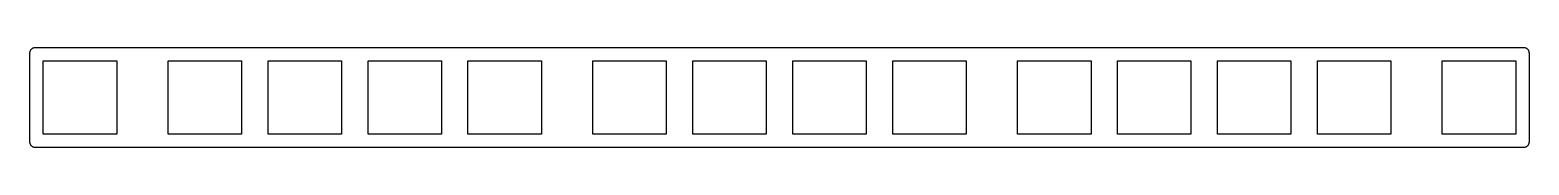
# Model space of a CAD drawing. Extents: x 0 to 286, y 0 to 19.
import ezdxf

# ---------------------------------------------------------------- set-up
doc = ezdxf.new("R2010")
doc.units = 0
doc.layers.get('0').update_dxf_attribs({"linetype": 'CONTINUOUS'})

msp = doc.modelspace()

# ---------------------------------------------------------------- linework, layer by layer
at = {"color": 0}
for p, q in [((0.095085, 18.3072), (0.097841, 18.3858)), ((0.095085, 1.25677), (0.095085, 18.3072)), ((0.097841, 18.3858), (0.107487, 18.4643)), ((0.107487, 18.4643), (0.122645, 18.5415)), ((0.122645, 18.5415), (0.143316, 18.6173)), ((0.143316, 18.6173), (0.170877, 18.6903)), ((0.170877, 18.6903), (0.20395, 18.7606)), ((0.20395, 18.7606), (0.242535, 18.8309)), ((0.242535, 18.8309), (0.285254, 18.8957)), ((0.285254, 18.8957), (0.334863, 18.9577)), ((0.334863, 18.9577), (0.38723, 19.0155)), ((0.38723, 19.0155), (0.445107, 19.0679)), ((0.445107, 19.0679), (0.507118, 19.1175)), ((0.507118, 19.1175), (0.571885, 19.1602)), ((0.571885, 19.1602), (0.642165, 19.1988)), ((0.642165, 19.1988), (0.712445, 19.2319)), ((0.712445, 19.2319), (0.785481, 19.2595)), ((0.785481, 19.2595), (0.861275, 19.2801)), ((0.861275, 19.2801), (0.938445, 19.2953)), ((0.938445, 19.2953), (1.01699, 19.305)), ((1.01699, 19.305), (1.09554, 19.3077)), ((1.09554, 19.3077), (284.846, 19.3077)), ((284.846, 19.3077), (284.924, 19.305)), ((284.924, 19.305), (285.003, 19.2953)), ((285.003, 19.2953), (285.079, 19.2801)), ((285.079, 19.2801), (285.156, 19.2595)), ((285.156, 19.2595), (285.229, 19.2319)), ((285.229, 19.2319), (285.3, 19.1988)), ((285.3, 19.1988), (285.368, 19.1602)), ((285.368, 19.1602), (285.433, 19.1175)), ((285.433, 19.1175), (285.495, 19.0679)), ((285.495, 19.0679), (285.553, 19.0155)), ((285.553, 19.0155), (285.607, 18.9577)), ((285.607, 18.9577), (285.655, 18.8957)), ((285.655, 18.8957), (285.699, 18.8309)), ((285.699, 18.8309), (285.738, 18.7606)), ((285.738, 18.7606), (285.769, 18.6903)), ((285.769, 18.6903), (285.797, 18.6173)), ((285.797, 18.6173), (285.819, 18.5415)), ((285.819, 18.5415), (285.834, 18.4643)), ((285.834, 18.4643), (285.842, 18.3858)), ((285.842, 18.3858), (285.846, 18.3072)), ((285.846, 18.3072), (285.846, 1.25677)), ((2.62103, 16.7817), (16.6205, 16.7817)), ((2.62103, 2.78226), (2.62103, 16.7817)), ((16.6205, 16.7817), (16.6205, 2.78226)), ((26.4322, 16.7817), (40.4329, 16.7817)), ((26.4322, 2.78226), (26.4322, 16.7817)), ((40.4329, 16.7817), (40.4329, 2.78226)), ((45.4822, 16.7817), (59.4829, 16.7817)), ((45.4822, 2.78226), (45.4822, 16.7817)), ((59.4829, 16.7817), (59.4829, 2.78226)), ((64.5322, 16.7817), (78.5329, 16.7817)), ((64.5322, 2.78226), (64.5322, 16.7817)), ((78.5329, 16.7817), (78.5329, 2.78226)), ((83.5822, 16.7817), (97.5829, 16.7817)), ((83.5822, 2.78226), (83.5822, 16.7817)), ((97.5829, 16.7817), (97.5829, 2.78226)), ((107.396, 16.7817), (121.395, 16.7817)), ((107.396, 2.78226), (107.396, 16.7817)), ((121.395, 16.7817), (121.395, 2.78226)), ((126.446, 16.7817), (140.445, 16.7817)), ((126.446, 2.78226), (126.446, 16.7817)), ((140.445, 16.7817), (140.445, 2.78226)), ((145.496, 16.7817), (159.495, 16.7817)), ((145.496, 2.78226), (145.496, 16.7817)), ((159.495, 16.7817), (159.495, 2.78226)), ((164.546, 16.7817), (178.545, 16.7817)), ((164.546, 2.78226), (164.546, 16.7817)), ((178.545, 16.7817), (178.545, 2.78226)), ((188.357, 16.7817), (202.358, 16.7817)), ((188.357, 2.78226), (188.357, 16.7817)), ((202.358, 16.7817), (202.358, 2.78226)), ((207.407, 16.7817), (221.408, 16.7817)), ((207.407, 2.78226), (207.407, 16.7817)), ((221.408, 16.7817), (221.408, 2.78226)), ((226.457, 16.7817), (240.458, 16.7817)), ((226.457, 2.78226), (226.457, 16.7817)), ((240.458, 16.7817), (240.458, 2.78226)), ((245.507, 16.7817), (259.508, 16.7817)), ((245.507, 2.78226), (245.507, 16.7817)), ((259.508, 16.7817), (259.508, 2.78226)), ((269.321, 16.7817), (283.32, 16.7817)), ((269.321, 2.78226), (269.321, 16.7817)), ((283.32, 16.7817), (283.32, 2.78226)), ((0.097841, 1.17822), (0.095085, 1.25677)), ((0.107487, 1.09968), (0.097841, 1.17822)), ((0.122645, 1.02388), (0.107487, 1.09968)), ((0.143316, 0.946711), (0.122645, 1.02388)), ((0.170877, 0.873675), (0.143316, 0.946711)), ((0.20395, 0.803395), (0.170877, 0.873675)), ((0.242535, 0.734494), (0.20395, 0.803395)), ((0.285254, 0.669727), (0.242535, 0.734494)), ((0.334863, 0.607716), (0.285254, 0.669727)), ((0.38723, 0.549836), (0.334863, 0.607716)), ((0.445107, 0.496094), (0.38723, 0.549836)), ((0.507118, 0.447862), (0.445107, 0.496094)), ((0.571885, 0.403765), (0.507118, 0.447862)), ((0.642165, 0.365181), (0.571885, 0.403765)), ((0.712445, 0.333485), (0.642165, 0.365181)), ((0.785481, 0.305925), (0.712445, 0.333485)), ((0.861275, 0.283876), (0.785481, 0.305925)), ((0.938445, 0.268718), (0.861275, 0.283876)), ((1.01699, 0.260449), (0.938445, 0.268718)), ((1.09554, 0.256315), (1.01699, 0.260449)), ((284.846, 0.256315), (1.09554, 0.256315)), ((16.6205, 2.78226), (2.62103, 2.78226)), ((40.4329, 2.78226), (26.4322, 2.78226)), ((59.4829, 2.78226), (45.4822, 2.78226)), ((78.5329, 2.78226), (64.5322, 2.78226)), ((97.5829, 2.78226), (83.5822, 2.78226)), ((121.395, 2.78226), (107.396, 2.78226)), ((140.445, 2.78226), (126.446, 2.78226)), ((159.495, 2.78226), (145.496, 2.78226)), ((178.545, 2.78226), (164.546, 2.78226)), ((202.358, 2.78226), (188.357, 2.78226)), ((221.408, 2.78226), (207.407, 2.78226)), ((240.458, 2.78226), (226.457, 2.78226)), ((259.508, 2.78226), (245.507, 2.78226)), ((283.32, 2.78226), (269.321, 2.78226)), ((284.924, 0.260449), (284.846, 0.256315)), ((285.003, 0.268718), (284.924, 0.260449)), ((285.079, 0.283876), (285.003, 0.268718)), ((285.156, 0.305925), (285.079, 0.283876)), ((285.229, 0.333485), (285.156, 0.305925)), ((285.3, 0.365181), (285.229, 0.333485)), ((285.368, 0.403765), (285.3, 0.365181)), ((285.433, 0.447862), (285.368, 0.403765)), ((285.495, 0.496094), (285.433, 0.447862)), ((285.553, 0.549836), (285.495, 0.496094)), ((285.607, 0.607716), (285.553, 0.549836)), ((285.655, 0.669727), (285.607, 0.607716)), ((285.699, 0.734494), (285.655, 0.669727)), ((285.738, 0.803395), (285.699, 0.734494)), ((285.769, 0.873675), (285.738, 0.803395)), ((285.797, 0.946711), (285.769, 0.873675)), ((285.819, 1.02388), (285.797, 0.946711)), ((285.834, 1.09968), (285.819, 1.02388)), ((285.842, 1.17822), (285.834, 1.09968)), ((285.846, 1.25677), (285.842, 1.17822))]:
    msp.add_line(p, q, dxfattribs=at)

doc.saveas('drawing.dxf')
